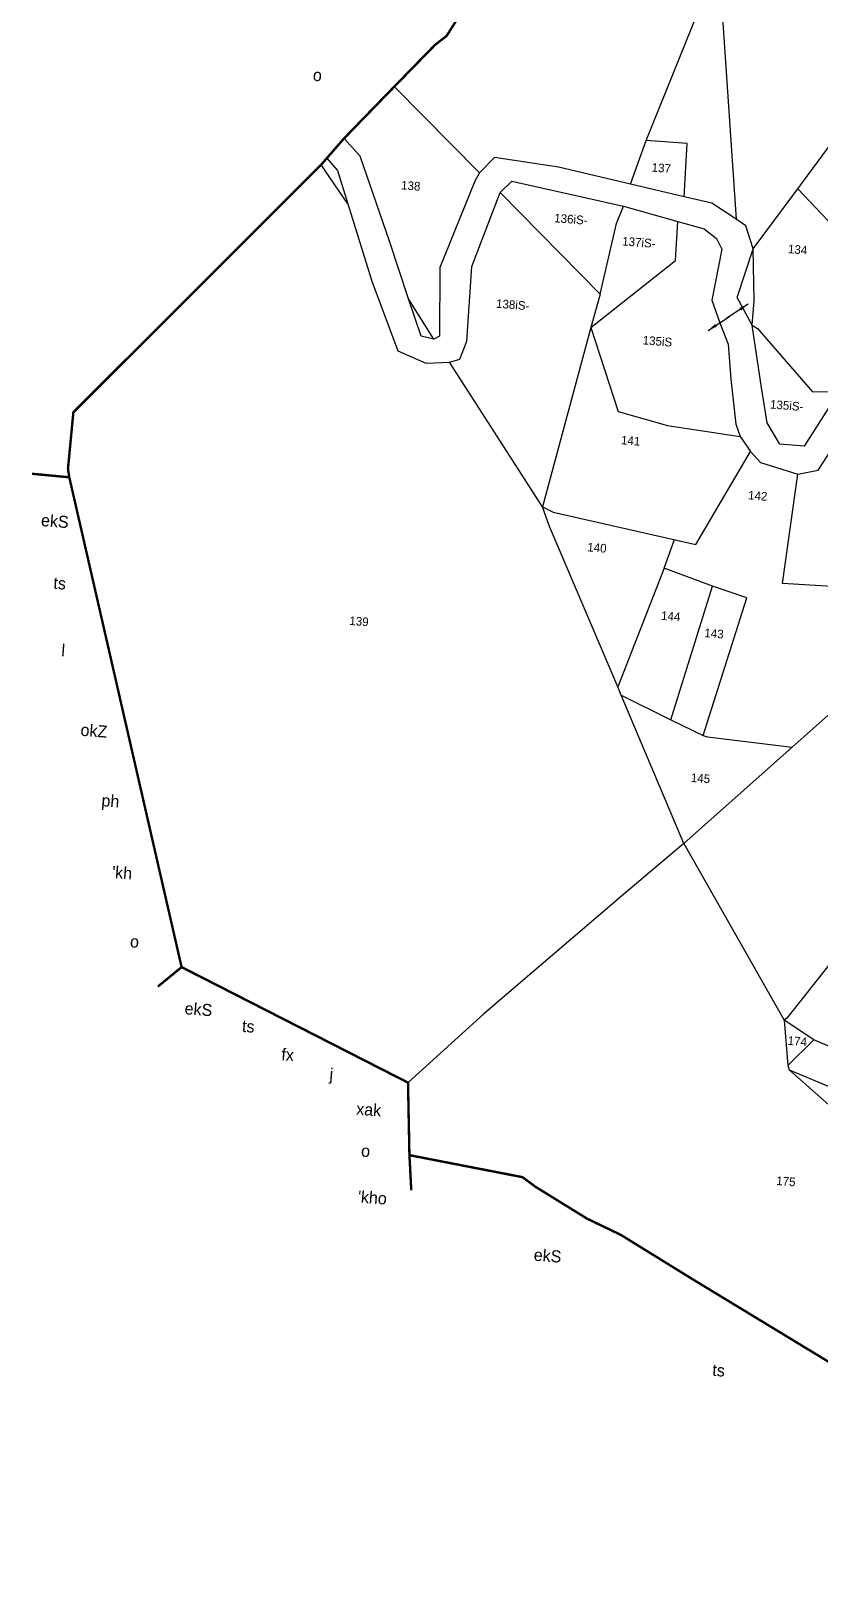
# Model space of a CAD drawing. Header units: metres. Extents: x 283689 to 285929, y 2019332 to 2022498.
# Drawn here: x 283801 to 284461, y 2020020 to 2021310 of the extents above; entities that cross this region are included whole.
import ezdxf
from ezdxf.enums import TextEntityAlignment as Align

# ---------------------------------------------------------------- set-up
doc = ezdxf.new("R2010")
doc.units = ezdxf.units.M
doc.header["$MEASUREMENT"] = 0
doc.linetypes.add('DASHDOT', pattern=[1, 0.5, -0.25, 0, -0.25])
doc.linetypes.add('DIVIDE', pattern=[1.25, 0.5, -0.25, 0, -0.25, 0, -0.25])
for name, color, linetype in [('POLY_PARCEL', 6, 'Continuous'), ('POLY_WATER', 4, 'Continuous'), ('SYM_ARROW', 1, 'Continuous'), ('TEXT_MAPOUT', 7, 'Continuous'), ('TEXT_PARCEL', 7, 'Continuous'), ('V_BOUND_LINE', 7, 'Continuous'), ('V_BOUND_STREAM_LINE', 7, 'DASHDOT'), ('V_DIVIDE_LINE', 7, 'DIVIDE')]:
    doc.layers.add(name, color=color, linetype=linetype)
doc.styles.get("Standard").update_dxf_attribs({"font": 'arial.ttf'})
doc.styles.add('TEXT_MAP', font='', dxfattribs={"height": 1.8})
doc.styles.get('TEXT_MAP').set_extended_font_data('Kruti Dev 050')
doc.dimstyles.get("Standard").update_dxf_attribs({"dimtxt": 0.18, "dimasz": 0.18, "dimexe": 0.18, "dimexo": 0.0625, "dimgap": 0.09, "dimtad": 0, "dimtih": 1, "dimtoh": 1, "dimdec": 4, "dimzin": 0, "dimdsep": 46, "dimtxsty": 'Standard', "dimcen": 0.09, "dimadec": 0, "dimazin": 0, "dimtfac": 1, "dimtdec": 4, "dimtofl": 0, "dimtmove": 0, "dimatfit": 3, "dimfxl": 0, "dimtolj": 1, "dimtzin": 0, "dimarcsym": 0})

# ---------------------------------------------------------------- blocks, each defined once
blk = doc.blocks.new('TEXTDOUBLEARROW')
for points in [[(-6.63, 0.01), (0.2, 0.01)], [(6.25, 0.01), (-0.58, 0.01)]]:
    blk.add_leader(points, dimstyle='Standard', override={"dimtxt": 2.5, "dimasz": 2.5, "dimexe": 1.25, "dimexo": 0.625, "dimgap": 0.625, "dimtad": 1, "dimtih": 0, "dimtoh": 0, "dimzin": 8, "dimcen": 2.5, "dimtofl": 1})
blk = doc.blocks.new('6354')
at = {"layer": 'POLY_PARCEL'}
for points in [[(203.41, 480.52), (212.26, 508.47)], [(217.09, 508.23), (223.37, 465.59)], [(169.28, 471.1), (150.15, 487.66)], [(235.66, 472.91), (244.75, 487.39)], [(200.81, 471.22), (203.41, 480.52)], [(212.16, 469.45), (211.96, 480.58), (203.41, 480.52)], [(227.34, 459.73), (235.66, 472.91)], [(235.66, 472.91), (247.87, 461.86)], [(142.38, 462.52), (136.18, 470.22)], [(173.86, 467.37), (196.29, 447.83)], [(196.29, 447.83), (198.57, 462.78), (199.73, 466.51)], [(194.87, 440.78), (211.41, 456.07), (211.27, 464.21)], [(228.4, 443.82), (224.84, 449.34), (227.34, 459.73)], [(196.29, 447.83), (194.87, 440.78)], [(162.44, 435.78), (156.53, 443.79)], [(228.4, 443.82), (229.53, 443.22)], [(229.53, 443.22), (241.99, 430.93), (278.84, 434.44)], [(194.87, 440.78), (187.76, 402.69)], [(194.87, 440.78), (201.94, 423.75), (212.42, 421.65), (227.68, 420.47)], [(187.76, 402.69), (166.09, 431.27)], [(187.76, 402.69), (190.05, 401.76), (220.24, 397.34), (230.06, 417.52)], [(270.04, 393.75), (250.34, 396.01), (249.13, 390.81), (238.87, 390.6), (240.31, 413.58)], [(206.29, 366.47), (189.47, 398.71), (187.76, 402.69)], [(214, 391.9), (215.67, 398.01)], [(224.33, 388.91), (214, 391.9), (206.29, 366.47)], [(217.82, 360.5), (224.33, 388.91)], [(224.8, 357.72), (231.67, 387.06), (224.33, 388.91)], [(267.29, 381.47), (243.5, 356.78)], [(207.08, 364.83), (206.29, 366.47)], [(207.08, 364.83), (217.82, 360.5)], [(222.56, 334.98), (207.08, 364.83)], [(217.82, 360.5), (224.8, 357.72)], [(243.5, 356.78), (222.56, 334.98)], [(224.8, 357.72), (225.73, 357.51), (243.5, 356.78)], [(222.56, 334.98), (210.41, 323.07)], [(222.56, 334.98), (246.21, 299.9)], [(210.41, 323.07), (183.62, 296.25), (169.04, 280.84)], [(254.82, 312.36), (246.74, 300.31), (246.21, 299.9)], [(252.7, 296.27), (246.21, 299.9)], [(246.21, 299.9), (247.75, 290.5)], [(247.75, 290.5), (252.7, 296.27)], [(282.4, 286.14), (279.38, 288.12), (264.49, 290.12), (263.02, 291.21), (263.21, 295.12), (259.94, 293.83), (252.7, 296.27)], [(247.75, 290.5), (248.05, 289.64)], [(248.05, 289.64), (259.49, 285.83)], [(248.05, 289.64), (259.4, 281.08)]]:
    blk.add_lwpolyline(points, dxfattribs=at)
at = {"layer": 'POLY_WATER'}
for points in [[(156.53, 443.79), (151.61, 455.49), (144.18, 472.67), (140.54, 476.09)], [(200.81, 471.22), (185.59, 473.59), (172.12, 474.57), (169.28, 471.1)], [(137.27, 471.69), (139.66, 469.31), (142.38, 462.52)], [(169.28, 471.1), (168.41, 469.3), (162.5, 450.8), (163.6, 436.5), (162.44, 435.78)], [(173.86, 467.37), (176.12, 469.92), (199.73, 466.51)], [(212.16, 469.45), (200.81, 471.22)], [(223.37, 465.59), (218.07, 468.53), (212.16, 469.45)], [(166.09, 431.27), (168.17, 432.07), (169.33, 435.89), (169.17, 451.51), (173.86, 467.37)], [(199.73, 466.51), (211.27, 464.21)], [(142.38, 462.52), (148.64, 446.89), (155.13, 432.82), (161.16, 430.68), (166.09, 431.27)], [(211.27, 464.21), (216.87, 463.1), (219.6, 461.3), (220.84, 459.14), (219.63, 448.42), (221.65, 443.79), (223.68, 439.51), (224.84, 432.27), (226.58, 422.96), (227.68, 420.47)], [(227.34, 459.73), (225.48, 464.42), (223.37, 465.59)], [(228.4, 443.82), (228.44, 448.9), (227.34, 459.73)], [(162.44, 435.78), (159.78, 436.21), (156.53, 443.79)], [(277.44, 427.76), (246.48, 429.56), (241.15, 419.49), (236.06, 419.55), (233.06, 423.79), (231.32, 431.03), (228.4, 443.82)], [(227.68, 420.47), (230.06, 417.52)], [(230.06, 417.52), (232.32, 415.44), (240.31, 413.58)], [(240.31, 413.58), (244.43, 414.74), (246.8, 419.14)]]:
    blk.add_lwpolyline(points, dxfattribs=at)
at = {"layer": 'V_BOUND_LINE', "const_width": 0.5}
for points in [[(183.18, 542.4), (160.22, 499.07), (157.92, 496.96), (150.15, 487.66)], [(150.15, 487.66), (140.54, 476.09)], [(136.18, 470.22), (88.68, 414.8), (88.47, 402.94), (88.88, 401.22), (120.11, 301.21), (169.04, 280.84)], [(137.27, 471.69), (136.18, 470.22)], [(169.04, 280.84), (170.5, 265.78), (194.36, 263.03), (197.26, 261.22), (208.44, 255.45), (215.74, 252.61), (231.23, 244.62), (276.35, 221.79), (298.9, 188.97)]]:
    blk.add_lwpolyline(points, dxfattribs=at)
at = {"layer": 'V_BOUND_STREAM_LINE', "ltscale": 10, "const_width": 0.5, "flags": 128}
blk.add_lwpolyline([(140.54, 476.09), (137.27, 471.69)], dxfattribs=at)
at = {"layer": 'V_DIVIDE_LINE', "ltscale": 10, "const_width": 0.5, "flags": 128}
for points in [[(88.88, 401.22), (81.08, 401.35)], [(120.11, 301.21), (115.5, 296.78)], [(170.5, 265.78), (171.45, 258.53)]]:
    blk.add_lwpolyline(points, dxfattribs=at)
at = {"layer": 'SYM_ARROW', "xscale": 0.7754050438690647, "yscale": 0.7754050438690647, "zscale": 0.7754050438690647, "rotation": 37.88032063317219}
blk.add_blockref('TEXTDOUBLEARROW', (223.39, 445.18), dxfattribs=at)
at = {"layer": 'TEXT_MAPOUT', "style": 'TEXT_MAP'}
for s, p in [('o', (133.06, 487.58)), ('ekS', (83.72, 390.63)), ('ts', (87.3, 377.79)), ('l', (90.04, 363.89)), ('okZ', (95.31, 347.68)), ('ph', (100.79, 333.36)), ("'kh", (104.16, 318.62)), ('o', (109, 304.51)), ('ekS', (121.43, 291.46)), ('ts', (133.65, 288.72)), ('fx', (142.29, 283.46)), ('j', (152.61, 280.09)), ('xak', (158.72, 273.35)), ('o', (160.41, 264.72)), ("'kho", (160.47, 255.12)), ('ekS', (197.97, 245.86)), ('ts', (236.95, 224.8))]:
    blk.add_text(s, height=2.5, dxfattribs=at).set_placement(p)
at = {"layer": 'TEXT_PARCEL', "style": 'TEXT_MAP'}
for s, p in [('137', (206.97, 475.05)), ('138', (155.18, 467.33)), ('136iS-', (189.01, 462.99)), ('137iS-', (203.51, 459.27)), ('134', (236.62, 460.29)), ('138iS-', (178.29, 444.27)), ('135iS', (208.96, 439.02)), ('135iS-', (236.87, 427.74)), ('141', (204.99, 417.87)), ('142', (232.3, 408.48)), ('140', (199.71, 395.08)), ('144', (216.15, 382.02)), ('143', (225.42, 379.13)), ('139', (151.43, 375.95)), ('145', (224.95, 348.8)), ('174', (249.31, 295.72)), ('175', (249.19, 266.39))]:
    blk.add_text(s, height=1.8, dxfattribs=at).set_placement(p, align=Align.MIDDLE)

msp = doc.modelspace()

# ---------------------------------------------------------------- block references
at = {"xscale": 4.017275384589179, "yscale": 4.017275384589179, "zscale": 4.017275384589179, "rotation": 355.5709501318095}
msp.add_blockref('6354', (283352.9, 2019357), dxfattribs=at)

doc.saveas('drawing.dxf')
